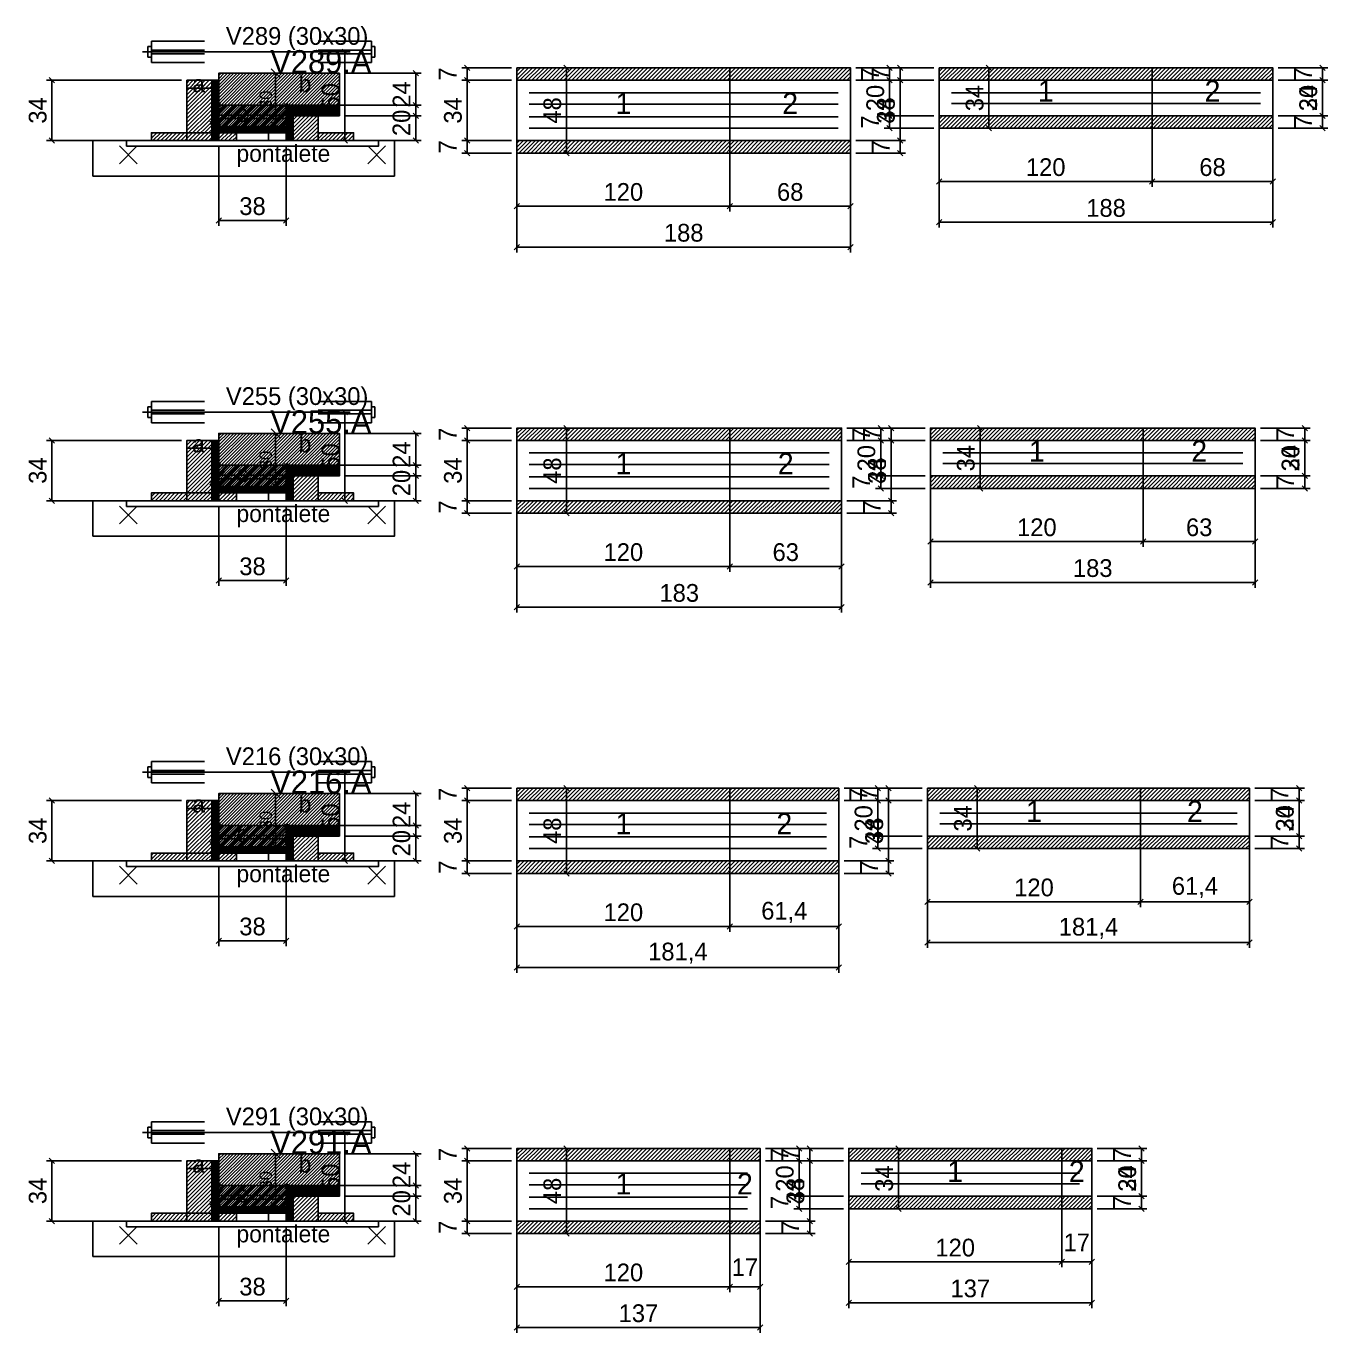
# Model space of a CAD drawing. Extents: x -13000 to 3070, y -38812 to 10330.
# Drawn here: x -69 to 665, y -16535 to -15798 of the extents above; entities that cross this region are included whole.
import ezdxf
from ezdxf.enums import TextEntityAlignment as Align

# ---------------------------------------------------------------- set-up
doc = ezdxf.new("R2010")
doc.units = 0
for name, color, linetype in [('5', 5, 'Continuous'), ('barrote', 126, 'Continuous'), ('CONCRETO', 251, 'Continuous'), ('COTA', 241, 'Continuous'), ('Cota Seção (2x)', 241, 'Continuous'), ('detalhes', 7, 'Continuous'), ('ESTRUTURACAO', 7, 'Continuous'), ('Hachura', 251, 'Continuous'), ('Madeira', 126, 'Continuous'), ('Painéis', 200, 'Continuous'), ('presilha', 224, 'Continuous'), ('SARR_2.2x7', 40, 'Continuous'), ('SCO-___-LAJ', 224, 'Continuous'), ('TENSOR', 224, 'Continuous'), ('Texto Seção', 7, 'Continuous')]:
    doc.layers.add(name, color=color, linetype=linetype)
doc.dimstyles.new('PAINEL', dxfattribs={"dimtxt": 10, "dimasz": 3, "dimexe": 3, "dimexo": 3, "dimgap": 3, "dimtad": 1, "dimblk": 'OBLIQUE', "dimblk1": 'OBLIQUE', "dimcen": 2.5, "dimclrd": 4, "dimclre": 4, "dimclrt": 240, "dimazin": 3, "dimtfac": 1, "dimtmove": 0, "dimatfit": 3})
doc.dimstyles.new('SECAO2X', dxfattribs={"dimtxt": 7, "dimasz": 5, "dimexe": 3, "dimexo": 3, "dimgap": 2, "dimtad": 3, "dimblk": 'OBLIQUE', "dimblk1": 'OBLIQUE', "dimcen": 2.5, "dimclrd": 4, "dimclre": 4, "dimclrt": 1, "dimazin": 3, "dimtfac": 1, "dimtmove": 0, "dimatfit": 3})

# ---------------------------------------------------------------- blocks, each defined once
blk = doc.blocks.new('PAR_ESQ')
for p, q in [((-1, -1), (1, 1)), ((-1, 1), (1, -1))]:
    blk.add_line(p, q)
blk = doc.blocks.new('PAR_FUNDO_ESQ')
for p, q in [((-1, -1), (1, 1)), ((-1, 1), (1, -1))]:
    blk.add_line(p, q)
blk = doc.blocks.new('PAR_FUNDO_DIR')
for p, q in [((-1, -1), (1, 1)), ((-1, 1), (1, -1))]:
    blk.add_line(p, q)
blk = doc.blocks.new('par_int_esq')
for p, q in [((-1, -1), (1, 1)), ((-1, 1), (1, -1))]:
    blk.add_line(p, q)
blk = doc.blocks.new('par_int_dir')
for p, q in [((-1, -1), (1, 1)), ((-1, 1), (1, -1))]:
    blk.add_line(p, q)
blk = doc.blocks.new('_OBLIQUE')
at = {"color": 0, "linetype": 'BYBLOCK'}
blk.add_line((-0.5, -0.5), (0.5, 0.5), dxfattribs=at)

msp = doc.modelspace()

# ---------------------------------------------------------------- hatches: boundary and pattern name
at = {"layer": 'COTA'}
h = msp.add_hatch(dxfattribs=at)
h.set_pattern_fill('ANSI31', scale=0.4)
h.paths.add_polyline_path([(40, -15855), (40, -15825), (108, -15825), (108, -15849), (78, -15849), (78, -15855)])
h = msp.add_hatch(dxfattribs=at)
h.set_pattern_fill('ANSI31', scale=0.5)
h.paths.add_polyline_path([(208, -15829), (328, -15829), (328, -15822), (208, -15822)])
h = msp.add_hatch(dxfattribs=at)
h.set_pattern_fill('ANSI31', scale=0.5)
h.paths.add_polyline_path([(328, -15829), (396, -15829), (396, -15822), (328, -15822)])
h = msp.add_hatch(dxfattribs=at)
h.set_pattern_fill('ANSI31', scale=0.5)
h.paths.add_polyline_path([(446, -15829), (566, -15829), (566, -15822), (446, -15822)])
h = msp.add_hatch(dxfattribs=at)
h.set_pattern_fill('ANSI31', scale=0.5)
h.paths.add_polyline_path([(566, -15829), (634, -15829), (634, -15822), (566, -15822)])
h = msp.add_hatch(dxfattribs=at)
h.set_pattern_fill('ANSI31', scale=0.5)
h.paths.add_polyline_path([(446, -15856), (566, -15856), (566, -15849), (446, -15849)])
h = msp.add_hatch(dxfattribs=at)
h.set_pattern_fill('ANSI31', scale=0.5)
h.paths.add_polyline_path([(566, -15856), (634, -15856), (634, -15849), (566, -15849)])
h = msp.add_hatch(dxfattribs=at)
h.set_pattern_fill('ANSI31', scale=0.5)
h.paths.add_polyline_path([(208, -15870), (328, -15870), (328, -15863), (208, -15863)])
h = msp.add_hatch(dxfattribs=at)
h.set_pattern_fill('ANSI31', scale=0.5)
h.paths.add_polyline_path([(328, -15870), (396, -15870), (396, -15863), (328, -15863)])
h = msp.add_hatch(dxfattribs=at)
h.set_pattern_fill('ANSI31', scale=0.5)
h.paths.add_polyline_path([(208, -16032), (328, -16032), (328, -16025), (208, -16025)])
h = msp.add_hatch(dxfattribs=at)
h.set_pattern_fill('ANSI31', scale=0.5)
h.paths.add_polyline_path([(328, -16032), (391, -16032), (391, -16025), (328, -16025)])
h = msp.add_hatch(dxfattribs=at)
h.set_pattern_fill('ANSI31', scale=0.5)
h.paths.add_polyline_path([(441, -16032), (561, -16032), (561, -16025), (441, -16025)])
h = msp.add_hatch(dxfattribs=at)
h.set_pattern_fill('ANSI31', scale=0.5)
h.paths.add_polyline_path([(561, -16032), (624, -16032), (624, -16025), (561, -16025)])
h = msp.add_hatch(dxfattribs=at)
h.set_pattern_fill('ANSI31', scale=0.4)
h.paths.add_polyline_path([(40, -16058), (40, -16028), (108, -16028), (108, -16052), (78, -16052), (78, -16058)])
h = msp.add_hatch(dxfattribs=at)
h.set_pattern_fill('ANSI31', scale=0.5)
h.paths.add_polyline_path([(441, -16059), (561, -16059), (561, -16052), (441, -16052)])
h = msp.add_hatch(dxfattribs=at)
h.set_pattern_fill('ANSI31', scale=0.5)
h.paths.add_polyline_path([(561, -16059), (624, -16059), (624, -16052), (561, -16052)])
h = msp.add_hatch(dxfattribs=at)
h.set_pattern_fill('ANSI31', scale=0.5)
h.paths.add_polyline_path([(208, -16073), (328, -16073), (328, -16066), (208, -16066)])
h = msp.add_hatch(dxfattribs=at)
h.set_pattern_fill('ANSI31', scale=0.5)
h.paths.add_polyline_path([(328, -16073), (391, -16073), (391, -16066), (328, -16066)])
h = msp.add_hatch(dxfattribs=at)
h.set_pattern_fill('ANSI31', scale=0.4)
h.paths.add_polyline_path([(40, -16261), (40, -16231), (108, -16231), (108, -16255), (78, -16255), (78, -16261)])
h = msp.add_hatch(dxfattribs=at)
h.set_pattern_fill('ANSI31', scale=0.5)
h.paths.add_polyline_path([(208, -16235), (328, -16235), (328, -16228), (208, -16228)])
h = msp.add_hatch(dxfattribs=at)
h.set_pattern_fill('ANSI31', scale=0.5)
h.paths.add_polyline_path([(328, -16235), (389.4, -16235), (389.4, -16228), (328, -16228)])
h = msp.add_hatch(dxfattribs=at)
h.set_pattern_fill('ANSI31', scale=0.5)
h.paths.add_polyline_path([(439.4, -16235), (559.4, -16235), (559.4, -16228), (439.4, -16228)])
h = msp.add_hatch(dxfattribs=at)
h.set_pattern_fill('ANSI31', scale=0.5)
h.paths.add_polyline_path([(559.4, -16235), (620.8, -16235), (620.8, -16228), (559.4, -16228)])
h = msp.add_hatch(dxfattribs=at)
h.set_pattern_fill('ANSI31', scale=0.5)
h.paths.add_polyline_path([(439.4, -16262), (559.4, -16262), (559.4, -16255), (439.4, -16255)])
h = msp.add_hatch(dxfattribs=at)
h.set_pattern_fill('ANSI31', scale=0.5)
h.paths.add_polyline_path([(559.4, -16262), (620.8, -16262), (620.8, -16255), (559.4, -16255)])
h = msp.add_hatch(dxfattribs=at)
h.set_pattern_fill('ANSI31', scale=0.5)
h.paths.add_polyline_path([(208, -16276), (328, -16276), (328, -16269), (208, -16269)])
h = msp.add_hatch(dxfattribs=at)
h.set_pattern_fill('ANSI31', scale=0.5)
h.paths.add_polyline_path([(328, -16276), (389.4, -16276), (389.4, -16269), (328, -16269)])
h = msp.add_hatch(dxfattribs=at)
h.set_pattern_fill('ANSI31', scale=0.5)
h.paths.add_polyline_path([(208, -16438), (328, -16438), (328, -16431), (208, -16431)])
h = msp.add_hatch(dxfattribs=at)
h.set_pattern_fill('ANSI31', scale=0.5)
h.paths.add_polyline_path([(328, -16438), (345, -16438), (345, -16431), (328, -16431)])
h = msp.add_hatch(dxfattribs=at)
h.set_pattern_fill('ANSI31', scale=0.5)
h.paths.add_polyline_path([(395, -16438), (515, -16438), (515, -16431), (395, -16431)])
h = msp.add_hatch(dxfattribs=at)
h.set_pattern_fill('ANSI31', scale=0.5)
h.paths.add_polyline_path([(515, -16438), (532, -16438), (532, -16431), (515, -16431)])
h = msp.add_hatch(dxfattribs=at)
h.set_pattern_fill('ANSI31', scale=0.4)
h.paths.add_polyline_path([(40, -16464), (40, -16434), (108, -16434), (108, -16458), (78, -16458), (78, -16464)])
h = msp.add_hatch(dxfattribs=at)
h.set_pattern_fill('ANSI31', scale=0.5)
h.paths.add_polyline_path([(395, -16465), (515, -16465), (515, -16458), (395, -16458)])
h = msp.add_hatch(dxfattribs=at)
h.set_pattern_fill('ANSI31', scale=0.5)
h.paths.add_polyline_path([(515, -16465), (532, -16465), (532, -16458), (515, -16458)])
h = msp.add_hatch(dxfattribs=at)
h.set_pattern_fill('ANSI31', scale=0.5)
h.paths.add_polyline_path([(208, -16479), (328, -16479), (328, -16472), (208, -16472)])
h = msp.add_hatch(dxfattribs=at)
h.set_pattern_fill('ANSI31', scale=0.5)
h.paths.add_polyline_path([(328, -16479), (345, -16479), (345, -16472), (328, -16472)])
at = {"layer": 'Hachura'}
h = msp.add_hatch(dxfattribs=at)
h.set_pattern_fill('ANSI31', scale=0.5)
h.paths.add_polyline_path([(22, -15863), (36, -15863), (36, -15829), (22, -15829)])
h = msp.add_hatch(dxfattribs=at)
h.set_pattern_fill('ANSI31', scale=0.5)
h.paths.add_polyline_path([(22, -15833.4), (36, -15833.4), (36, -15829), (22, -15829)])
h = msp.add_hatch(dxfattribs=at)
h.set_pattern_fill('SOLID')
h.paths.add_polyline_path([(36, -15863), (40, -15863), (40, -15829), (36, -15829)])
h = msp.add_hatch(dxfattribs=at)
h.set_pattern_fill('SOLID')
h.paths.add_polyline_path([(78, -15863), (82, -15863), (82, -15843), (78, -15843)])
h = msp.add_hatch(dxfattribs=at)
h.set_pattern_fill('SOLID')
h.paths.add_polyline_path([(78, -15843), (108, -15843), (108, -15849), (78, -15849)])
h = msp.add_hatch(dxfattribs=at)
h.set_pattern_fill('ANSI31', scale=0.5)
h.paths.add_polyline_path([(82, -15863), (96, -15863), (96, -15843), (82, -15843)])
h = msp.add_hatch(dxfattribs=at)
h.set_pattern_fill('ANSI31', scale=0.5)
h.paths.add_polyline_path([(82, -15847.4), (96, -15847.4), (96, -15843), (82, -15843)])
h = msp.add_hatch(dxfattribs=at)
h.set_pattern_fill('SOLID')
h.paths.add_polyline_path([(40, -15858.6), (78, -15858.6), (78, -15855), (40, -15855)])
h = msp.add_hatch(dxfattribs=at)
h.set_pattern_fill('ANSI31', scale=0.5)
h.paths.add_polyline_path([(2, -15863), (22, -15863), (22, -15858.6), (2, -15858.6)])
h = msp.add_hatch(dxfattribs=at)
h.set_pattern_fill('ANSI31', scale=0.5)
h.paths.add_polyline_path([(40, -15863), (50, -15863), (50, -15858.6), (40, -15858.6)])
h = msp.add_hatch(dxfattribs=at)
h.set_pattern_fill('ANSI31', scale=0.5)
h.paths.add_polyline_path([(96, -15863), (116, -15863), (116, -15858.6), (96, -15858.6)])
h = msp.add_hatch(dxfattribs=at)
h.set_pattern_fill('ANSI31', scale=0.5)
h.paths.add_polyline_path([(22, -16066), (36, -16066), (36, -16032), (22, -16032)])
h = msp.add_hatch(dxfattribs=at)
h.set_pattern_fill('ANSI31', scale=0.5)
h.paths.add_polyline_path([(22, -16036.4), (36, -16036.4), (36, -16032), (22, -16032)])
h = msp.add_hatch(dxfattribs=at)
h.set_pattern_fill('SOLID')
h.paths.add_polyline_path([(36, -16066), (40, -16066), (40, -16032), (36, -16032)])
h = msp.add_hatch(dxfattribs=at)
h.set_pattern_fill('SOLID')
h.paths.add_polyline_path([(78, -16066), (82, -16066), (82, -16046), (78, -16046)])
h = msp.add_hatch(dxfattribs=at)
h.set_pattern_fill('SOLID')
h.paths.add_polyline_path([(78, -16046), (108, -16046), (108, -16052), (78, -16052)])
h = msp.add_hatch(dxfattribs=at)
h.set_pattern_fill('ANSI31', scale=0.5)
h.paths.add_polyline_path([(82, -16066), (96, -16066), (96, -16046), (82, -16046)])
h = msp.add_hatch(dxfattribs=at)
h.set_pattern_fill('ANSI31', scale=0.5)
h.paths.add_polyline_path([(82, -16050.4), (96, -16050.4), (96, -16046), (82, -16046)])
h = msp.add_hatch(dxfattribs=at)
h.set_pattern_fill('ANSI31', scale=0.5)
h.paths.add_polyline_path([(2, -16066), (22, -16066), (22, -16061.6), (2, -16061.6)])
h = msp.add_hatch(dxfattribs=at)
h.set_pattern_fill('SOLID')
h.paths.add_polyline_path([(40, -16061.6), (78, -16061.6), (78, -16058), (40, -16058)])
h = msp.add_hatch(dxfattribs=at)
h.set_pattern_fill('ANSI31', scale=0.5)
h.paths.add_polyline_path([(40, -16066), (50, -16066), (50, -16061.6), (40, -16061.6)])
h = msp.add_hatch(dxfattribs=at)
h.set_pattern_fill('ANSI31', scale=0.5)
h.paths.add_polyline_path([(96, -16066), (116, -16066), (116, -16061.6), (96, -16061.6)])
h = msp.add_hatch(dxfattribs=at)
h.set_pattern_fill('ANSI31', scale=0.5)
h.paths.add_polyline_path([(22, -16269), (36, -16269), (36, -16235), (22, -16235)])
h = msp.add_hatch(dxfattribs=at)
h.set_pattern_fill('ANSI31', scale=0.5)
h.paths.add_polyline_path([(22, -16239.4), (36, -16239.4), (36, -16235), (22, -16235)])
h = msp.add_hatch(dxfattribs=at)
h.set_pattern_fill('SOLID')
h.paths.add_polyline_path([(36, -16269), (40, -16269), (40, -16235), (36, -16235)])
h = msp.add_hatch(dxfattribs=at)
h.set_pattern_fill('SOLID')
h.paths.add_polyline_path([(78, -16269), (82, -16269), (82, -16249), (78, -16249)])
h = msp.add_hatch(dxfattribs=at)
h.set_pattern_fill('SOLID')
h.paths.add_polyline_path([(78, -16249), (108, -16249), (108, -16255), (78, -16255)])
h = msp.add_hatch(dxfattribs=at)
h.set_pattern_fill('ANSI31', scale=0.5)
h.paths.add_polyline_path([(82, -16269), (96, -16269), (96, -16249), (82, -16249)])
h = msp.add_hatch(dxfattribs=at)
h.set_pattern_fill('ANSI31', scale=0.5)
h.paths.add_polyline_path([(82, -16253.4), (96, -16253.4), (96, -16249), (82, -16249)])
h = msp.add_hatch(dxfattribs=at)
h.set_pattern_fill('SOLID')
h.paths.add_polyline_path([(40, -16264.6), (78, -16264.6), (78, -16261), (40, -16261)])
h = msp.add_hatch(dxfattribs=at)
h.set_pattern_fill('ANSI31', scale=0.5)
h.paths.add_polyline_path([(2, -16269), (22, -16269), (22, -16264.6), (2, -16264.6)])
h = msp.add_hatch(dxfattribs=at)
h.set_pattern_fill('ANSI31', scale=0.5)
h.paths.add_polyline_path([(40, -16269), (50, -16269), (50, -16264.6), (40, -16264.6)])
h = msp.add_hatch(dxfattribs=at)
h.set_pattern_fill('ANSI31', scale=0.5)
h.paths.add_polyline_path([(96, -16269), (116, -16269), (116, -16264.6), (96, -16264.6)])
h = msp.add_hatch(dxfattribs=at)
h.set_pattern_fill('ANSI31', scale=0.5)
h.paths.add_polyline_path([(22, -16472), (36, -16472), (36, -16438), (22, -16438)])
h = msp.add_hatch(dxfattribs=at)
h.set_pattern_fill('ANSI31', scale=0.5)
h.paths.add_polyline_path([(22, -16442.4), (36, -16442.4), (36, -16438), (22, -16438)])
h = msp.add_hatch(dxfattribs=at)
h.set_pattern_fill('SOLID')
h.paths.add_polyline_path([(36, -16472), (40, -16472), (40, -16438), (36, -16438)])
h = msp.add_hatch(dxfattribs=at)
h.set_pattern_fill('SOLID')
h.paths.add_polyline_path([(78, -16472), (82, -16472), (82, -16452), (78, -16452)])
h = msp.add_hatch(dxfattribs=at)
h.set_pattern_fill('SOLID')
h.paths.add_polyline_path([(78, -16452), (108, -16452), (108, -16458), (78, -16458)])
h = msp.add_hatch(dxfattribs=at)
h.set_pattern_fill('ANSI31', scale=0.5)
h.paths.add_polyline_path([(82, -16472), (96, -16472), (96, -16452), (82, -16452)])
h = msp.add_hatch(dxfattribs=at)
h.set_pattern_fill('ANSI31', scale=0.5)
h.paths.add_polyline_path([(82, -16456.4), (96, -16456.4), (96, -16452), (82, -16452)])
h = msp.add_hatch(dxfattribs=at)
h.set_pattern_fill('ANSI31', scale=0.5)
h.paths.add_polyline_path([(2, -16472), (22, -16472), (22, -16467.6), (2, -16467.6)])
h = msp.add_hatch(dxfattribs=at)
h.set_pattern_fill('SOLID')
h.paths.add_polyline_path([(40, -16467.6), (78, -16467.6), (78, -16464), (40, -16464)])
h = msp.add_hatch(dxfattribs=at)
h.set_pattern_fill('ANSI31', scale=0.5)
h.paths.add_polyline_path([(40, -16472), (50, -16472), (50, -16467.6), (40, -16467.6)])
h = msp.add_hatch(dxfattribs=at)
h.set_pattern_fill('ANSI31', scale=0.5)
h.paths.add_polyline_path([(96, -16472), (116, -16472), (116, -16467.6), (96, -16467.6)])
at = {"layer": 'HACHURACONCRETO'}
h = msp.add_hatch(dxfattribs=at)
h.set_pattern_fill('ANSI31', scale=0.3)
h.paths.add_polyline_path([(40, -15858.6), (78, -15858.6), (78, -15843), (40, -15843)])
h = msp.add_hatch(dxfattribs=at)
h.set_pattern_fill('ANSI31', scale=0.3)
h.paths.add_polyline_path([(40, -16061.6), (78, -16061.6), (78, -16046), (40, -16046)])
h = msp.add_hatch(dxfattribs=at)
h.set_pattern_fill('ANSI31', scale=0.3)
h.paths.add_polyline_path([(40, -16264.6), (78, -16264.6), (78, -16249), (40, -16249)])
h = msp.add_hatch(dxfattribs=at)
h.set_pattern_fill('ANSI31', scale=0.3)
h.paths.add_polyline_path([(40, -16467.6), (78, -16467.6), (78, -16452), (40, -16452)])

# ---------------------------------------------------------------- linework, layer by layer
for p, q in [((0, -15810), (0, -15816)), ((2, -15810), (0, -15810)), ((2, -15807), (32, -15807)), ((2, -15807), (2, -15819)), ((2, -15812), (32, -15812)), ((96, -15807), (126, -15807)), ((96, -15812), (126, -15812)), ((126, -15807), (126, -15819)), ((126, -15810), (128, -15810)), ((128, -15810), (128, -15816)), ((2, -15816), (0, -15816)), ((2, -15814), (32, -15814)), ((2, -15819), (32, -15819)), ((96, -15814), (126, -15814)), ((96, -15819), (126, -15819)), ((126, -15816), (128, -15816)), ((2, -16010), (32, -16010)), ((2, -16010), (2, -16022)), ((96, -16010), (126, -16010)), ((126, -16010), (126, -16022)), ((0, -16013), (0, -16019)), ((2, -16013), (0, -16013)), ((2, -16019), (0, -16019)), ((2, -16015), (32, -16015)), ((2, -16017), (32, -16017)), ((96, -16015), (126, -16015)), ((96, -16017), (126, -16017)), ((126, -16013), (128, -16013)), ((126, -16019), (128, -16019)), ((128, -16013), (128, -16019)), ((2, -16022), (32, -16022)), ((96, -16022), (126, -16022)), ((0, -16216), (0, -16222)), ((2, -16216), (0, -16216)), ((2, -16213), (32, -16213)), ((2, -16213), (2, -16225)), ((2, -16218), (32, -16218)), ((96, -16213), (126, -16213)), ((96, -16218), (126, -16218)), ((126, -16213), (126, -16225)), ((126, -16216), (128, -16216)), ((128, -16216), (128, -16222)), ((2, -16222), (0, -16222)), ((2, -16220), (32, -16220)), ((2, -16225), (32, -16225)), ((96, -16220), (126, -16220)), ((96, -16225), (126, -16225)), ((126, -16222), (128, -16222)), ((2, -16416), (32, -16416)), ((2, -16416), (2, -16428)), ((96, -16416), (126, -16416)), ((126, -16416), (126, -16428)), ((0, -16419), (0, -16425)), ((2, -16419), (0, -16419)), ((2, -16421), (32, -16421)), ((2, -16423), (32, -16423)), ((96, -16421), (126, -16421)), ((96, -16423), (126, -16423)), ((126, -16419), (128, -16419)), ((128, -16419), (128, -16425)), ((2, -16425), (0, -16425)), ((2, -16428), (32, -16428)), ((96, -16428), (126, -16428)), ((126, -16425), (128, -16425))]:
    msp.add_line(p, q)
at = {"layer": 'BARRA_ANCORAGEM'}
for p, q in [((40, -15848.6), (78, -15848.6)), ((40, -15850.6), (40, -15848.6)), ((78, -15850.6), (78, -15848.6)), ((40, -15850.6), (78, -15850.6)), ((40, -15855.4), (78, -15855.4)), ((40, -15857.4), (40, -15855.4)), ((40, -15857.4), (78, -15857.4)), ((78, -15857.4), (78, -15855.4)), ((40, -16051.6), (78, -16051.6)), ((40, -16053.6), (40, -16051.6)), ((40, -16053.6), (78, -16053.6)), ((78, -16053.6), (78, -16051.6)), ((40, -16058.4), (78, -16058.4)), ((40, -16060.4), (40, -16058.4)), ((40, -16060.4), (78, -16060.4)), ((78, -16060.4), (78, -16058.4)), ((40, -16254.6), (78, -16254.6)), ((40, -16256.6), (40, -16254.6)), ((78, -16256.6), (78, -16254.6)), ((40, -16256.6), (78, -16256.6)), ((40, -16261.4), (78, -16261.4)), ((40, -16263.4), (40, -16261.4)), ((78, -16263.4), (78, -16261.4)), ((40, -16263.4), (78, -16263.4)), ((40, -16457.6), (78, -16457.6)), ((40, -16459.6), (40, -16457.6)), ((40, -16459.6), (78, -16459.6)), ((78, -16459.6), (78, -16457.6)), ((40, -16464.4), (78, -16464.4)), ((40, -16466.4), (40, -16464.4)), ((40, -16466.4), (78, -16466.4)), ((78, -16466.4), (78, -16464.4))]:
    msp.add_line(p, q, dxfattribs=at)
at = {"layer": 'barrote'}
for points in [[(-31, -15883), (139, -15883), (139, -15863), (-31, -15863)], [(-31, -16086), (139, -16086), (139, -16066), (-31, -16066)], [(-31, -16289), (139, -16289), (139, -16269), (-31, -16269)], [(-31, -16492), (139, -16492), (139, -16472), (-31, -16472)]]:
    msp.add_lwpolyline(points, close=True, dxfattribs=at)
at = {"layer": 'CONCRETO'}
for points in [[(40, -15855), (40, -15825), (108, -15825), (108, -15849), (78, -15849), (78, -15855)], [(40, -16058), (40, -16028), (108, -16028), (108, -16052), (78, -16052), (78, -16058)], [(40, -16261), (40, -16231), (108, -16231), (108, -16255), (78, -16255), (78, -16261)], [(40, -16464), (40, -16434), (108, -16434), (108, -16458), (78, -16458), (78, -16464)]]:
    msp.add_lwpolyline(points, close=True, dxfattribs=at)
at = {"layer": 'HACHURACONCRETO'}
for points in [[(40, -15858.6), (78, -15858.6), (78, -15843), (40, -15843)], [(40, -16061.6), (78, -16061.6), (78, -16046), (40, -16046)], [(40, -16264.6), (78, -16264.6), (78, -16249), (40, -16249)], [(40, -16467.6), (78, -16467.6), (78, -16452), (40, -16452)]]:
    msp.add_lwpolyline(points, close=True, dxfattribs=at)
at = {"layer": 'Madeira'}
for points in [[(22, -15863), (36, -15863), (36, -15829), (22, -15829)], [(22, -15833.4), (36, -15833.4), (36, -15829), (22, -15829)], [(82, -15863), (96, -15863), (96, -15843), (82, -15843)], [(82, -15847.4), (96, -15847.4), (96, -15843), (82, -15843)], [(2, -15863), (22, -15863), (22, -15858.6), (2, -15858.6)], [(22, -15863), (36, -15863), (36, -15858.6), (22, -15858.6)], [(40, -15863), (50, -15863), (50, -15858.6), (40, -15858.6)], [(68, -15863), (78, -15863), (78, -15858.6), (68, -15858.6)], [(96, -15863), (116, -15863), (116, -15858.6), (96, -15858.6)], [(22, -16066), (36, -16066), (36, -16032), (22, -16032)], [(22, -16036.4), (36, -16036.4), (36, -16032), (22, -16032)], [(82, -16066), (96, -16066), (96, -16046), (82, -16046)], [(82, -16050.4), (96, -16050.4), (96, -16046), (82, -16046)], [(2, -16066), (22, -16066), (22, -16061.6), (2, -16061.6)], [(22, -16066), (36, -16066), (36, -16061.6), (22, -16061.6)], [(40, -16066), (50, -16066), (50, -16061.6), (40, -16061.6)], [(68, -16066), (78, -16066), (78, -16061.6), (68, -16061.6)], [(96, -16066), (116, -16066), (116, -16061.6), (96, -16061.6)], [(22, -16269), (36, -16269), (36, -16235), (22, -16235)], [(22, -16239.4), (36, -16239.4), (36, -16235), (22, -16235)], [(82, -16269), (96, -16269), (96, -16249), (82, -16249)], [(82, -16253.4), (96, -16253.4), (96, -16249), (82, -16249)], [(2, -16269), (22, -16269), (22, -16264.6), (2, -16264.6)], [(22, -16269), (36, -16269), (36, -16264.6), (22, -16264.6)], [(40, -16269), (50, -16269), (50, -16264.6), (40, -16264.6)], [(68, -16269), (78, -16269), (78, -16264.6), (68, -16264.6)], [(96, -16269), (116, -16269), (116, -16264.6), (96, -16264.6)], [(22, -16472), (36, -16472), (36, -16438), (22, -16438)], [(22, -16442.4), (36, -16442.4), (36, -16438), (22, -16438)], [(82, -16472), (96, -16472), (96, -16452), (82, -16452)], [(82, -16456.4), (96, -16456.4), (96, -16452), (82, -16452)], [(2, -16472), (22, -16472), (22, -16467.6), (2, -16467.6)], [(22, -16472), (36, -16472), (36, -16467.6), (22, -16467.6)], [(40, -16472), (50, -16472), (50, -16467.6), (40, -16467.6)], [(68, -16472), (78, -16472), (78, -16467.6), (68, -16467.6)], [(96, -16472), (116, -16472), (116, -16467.6), (96, -16467.6)]]:
    msp.add_lwpolyline(points, close=True, dxfattribs=at)
at = {"layer": 'Painéis'}
for p, q in [((208, -15829), (328, -15829)), ((208, -15863), (208, -15829)), ((328, -15863), (328, -15829)), ((328, -15863), (328, -15829)), ((328, -15829), (396, -15829)), ((328, -15863), (328, -15829)), ((396, -15863), (396, -15829)), ((446, -15829), (566, -15829)), ((446, -15849), (446, -15829)), ((566, -15849), (566, -15829)), ((566, -15849), (566, -15829)), ((566, -15829), (634, -15829)), ((566, -15849), (566, -15829)), ((634, -15849), (634, -15829)), ((446, -15849), (566, -15849)), ((566, -15849), (634, -15849)), ((208, -15863), (328, -15863)), ((328, -15863), (396, -15863)), ((208, -16032), (328, -16032)), ((208, -16066), (208, -16032)), ((328, -16066), (328, -16032)), ((328, -16066), (328, -16032)), ((328, -16032), (391, -16032)), ((328, -16066), (328, -16032)), ((391, -16066), (391, -16032)), ((441, -16032), (561, -16032)), ((441, -16052), (441, -16032)), ((561, -16052), (561, -16032)), ((561, -16052), (561, -16032)), ((561, -16032), (624, -16032)), ((561, -16052), (561, -16032)), ((624, -16052), (624, -16032)), ((441, -16052), (561, -16052)), ((561, -16052), (624, -16052)), ((208, -16066), (328, -16066)), ((328, -16066), (391, -16066)), ((208, -16235), (328, -16235)), ((208, -16269), (208, -16235)), ((328, -16269), (328, -16235)), ((328, -16269), (328, -16235)), ((328, -16235), (389.4, -16235)), ((328, -16269), (328, -16235)), ((389.4, -16269), (389.4, -16235)), ((439.4, -16235), (559.4, -16235)), ((439.4, -16255), (439.4, -16235)), ((559.4, -16255), (559.4, -16235)), ((559.4, -16255), (559.4, -16235)), ((559.4, -16235), (620.8, -16235)), ((559.4, -16255), (559.4, -16235)), ((620.8, -16255), (620.8, -16235)), ((439.4, -16255), (559.4, -16255)), ((559.4, -16255), (620.8, -16255)), ((208, -16269), (328, -16269)), ((328, -16269), (389.4, -16269)), ((208, -16438), (328, -16438)), ((208, -16472), (208, -16438)), ((328, -16472), (328, -16438)), ((328, -16472), (328, -16438)), ((328, -16438), (345, -16438)), ((328, -16472), (328, -16438)), ((345, -16472), (345, -16438)), ((395, -16438), (515, -16438)), ((395, -16458), (395, -16438)), ((515, -16458), (515, -16438)), ((515, -16458), (515, -16438)), ((515, -16438), (532, -16438)), ((515, -16458), (515, -16438)), ((532, -16458), (532, -16438)), ((395, -16458), (515, -16458)), ((515, -16458), (532, -16458)), ((208, -16472), (328, -16472)), ((328, -16472), (345, -16472))]:
    msp.add_line(p, q, dxfattribs=at)
for points in [[(36, -15863), (40, -15863), (40, -15829), (36, -15829)], [(78, -15863), (82, -15863), (82, -15843), (78, -15843)], [(78, -15843), (108, -15843), (108, -15849), (78, -15849)], [(40, -15858.6), (78, -15858.6), (78, -15855), (40, -15855)], [(36, -16066), (40, -16066), (40, -16032), (36, -16032)], [(78, -16066), (82, -16066), (82, -16046), (78, -16046)], [(78, -16046), (108, -16046), (108, -16052), (78, -16052)], [(40, -16061.6), (78, -16061.6), (78, -16058), (40, -16058)], [(36, -16269), (40, -16269), (40, -16235), (36, -16235)], [(78, -16269), (82, -16269), (82, -16249), (78, -16249)], [(78, -16249), (108, -16249), (108, -16255), (78, -16255)], [(40, -16264.6), (78, -16264.6), (78, -16261), (40, -16261)], [(36, -16472), (40, -16472), (40, -16438), (36, -16438)], [(78, -16472), (82, -16472), (82, -16452), (78, -16452)], [(78, -16452), (108, -16452), (108, -16458), (78, -16458)], [(40, -16467.6), (78, -16467.6), (78, -16464), (40, -16464)]]:
    msp.add_lwpolyline(points, close=True, dxfattribs=at)
at = {"layer": 'presilha'}
for p, q in [((-16, -15876), (-6, -15866)), ((-16, -15866), (-6, -15876)), ((124, -15876), (134, -15866)), ((124, -15866), (134, -15876)), ((-16, -16079), (-6, -16069)), ((-16, -16069), (-6, -16079)), ((124, -16079), (134, -16069)), ((124, -16069), (134, -16079)), ((-16, -16282), (-6, -16272)), ((-16, -16272), (-6, -16282)), ((124, -16282), (134, -16272)), ((124, -16272), (134, -16282)), ((-16, -16485), (-6, -16475)), ((-16, -16475), (-6, -16485)), ((124, -16485), (134, -16475)), ((124, -16475), (134, -16485))]:
    msp.add_line(p, q, dxfattribs=at)
at = {"layer": 'SARR_2.2x7'}
for points in [[(215, -15836), (328, -15836)], [(215, -15836), (328, -15836)], [(215, -15842.5), (328, -15842.5)], [(215, -15842.5), (328, -15842.5)], [(328, -15836), (389, -15836)], [(328, -15836), (389, -15836)], [(328, -15842.5), (389, -15842.5)], [(328, -15842.5), (389, -15842.5)], [(453, -15836), (566, -15836)], [(453, -15836), (566, -15836)], [(453, -15842), (566, -15842)], [(453, -15842), (566, -15842)], [(566, -15836), (627, -15836)], [(566, -15836), (627, -15836)], [(566, -15842), (627, -15842)], [(566, -15842), (627, -15842)], [(215, -15849.5), (328, -15849.5)], [(215, -15849.5), (328, -15849.5)], [(328, -15849.5), (389, -15849.5)], [(328, -15849.5), (389, -15849.5)], [(215, -15856), (328, -15856)], [(215, -15856), (328, -15856)], [(328, -15856), (389, -15856)], [(328, -15856), (389, -15856)], [(215, -16039), (328, -16039)], [(215, -16039), (328, -16039)], [(328, -16039), (384, -16039)], [(328, -16039), (384, -16039)], [(448, -16039), (561, -16039)], [(448, -16039), (561, -16039)], [(561, -16039), (617, -16039)], [(561, -16039), (617, -16039)], [(215, -16045.5), (328, -16045.5)], [(215, -16045.5), (328, -16045.5)], [(328, -16045.5), (384, -16045.5)], [(328, -16045.5), (384, -16045.5)], [(448, -16045), (561, -16045)], [(448, -16045), (561, -16045)], [(561, -16045), (617, -16045)], [(561, -16045), (617, -16045)], [(215, -16052.5), (328, -16052.5)], [(215, -16052.5), (328, -16052.5)], [(328, -16052.5), (384, -16052.5)], [(328, -16052.5), (384, -16052.5)], [(215, -16059), (328, -16059)], [(215, -16059), (328, -16059)], [(328, -16059), (384, -16059)], [(328, -16059), (384, -16059)], [(215, -16242), (328, -16242)], [(215, -16242), (328, -16242)], [(328, -16242), (382.4, -16242)], [(328, -16242), (382.4, -16242)], [(446.4, -16242), (559.4, -16242)], [(446.4, -16242), (559.4, -16242)], [(559.4, -16242), (613.8, -16242)], [(559.4, -16242), (613.8, -16242)], [(215, -16248.5), (328, -16248.5)], [(215, -16248.5), (328, -16248.5)], [(328, -16248.5), (382.4, -16248.5)], [(328, -16248.5), (382.4, -16248.5)], [(446.4, -16248), (559.4, -16248)], [(446.4, -16248), (559.4, -16248)], [(559.4, -16248), (613.8, -16248)], [(559.4, -16248), (613.8, -16248)], [(215, -16255.5), (328, -16255.5)], [(215, -16255.5), (328, -16255.5)], [(215, -16262), (328, -16262)], [(215, -16262), (328, -16262)], [(328, -16255.5), (382.4, -16255.5)], [(328, -16255.5), (382.4, -16255.5)], [(328, -16262), (382.4, -16262)], [(328, -16262), (382.4, -16262)], [(215, -16445), (328, -16445)], [(215, -16445), (328, -16445)], [(328, -16445), (338, -16445)], [(328, -16445), (338, -16445)], [(402, -16445), (515, -16445)], [(402, -16445), (515, -16445)], [(515, -16445), (525, -16445)], [(515, -16445), (525, -16445)], [(215, -16451.5), (328, -16451.5)], [(215, -16451.5), (328, -16451.5)], [(328, -16451.5), (338, -16451.5)], [(328, -16451.5), (338, -16451.5)], [(402, -16451), (515, -16451)], [(402, -16451), (515, -16451)], [(515, -16451), (525, -16451)], [(515, -16451), (525, -16451)], [(215, -16458.5), (328, -16458.5)], [(215, -16458.5), (328, -16458.5)], [(328, -16458.5), (338, -16458.5)], [(328, -16458.5), (338, -16458.5)], [(215, -16465), (328, -16465)], [(215, -16465), (328, -16465)], [(328, -16465), (338, -16465)], [(328, -16465), (338, -16465)]]:
    msp.add_lwpolyline(points, dxfattribs=at)
at = {"layer": 'SARRAFO_2_2X7'}
for p, q in [((36, -15838.2), (36, -15833.8)), ((36, -15833.8), (40, -15833.8)), ((40, -15838.2), (40, -15833.8)), ((36, -15838.2), (40, -15838.2)), ((36, -15844.7), (36, -15840.3)), ((36, -15840.3), (40, -15840.3)), ((40, -15844.7), (40, -15840.3)), ((36, -15844.7), (40, -15844.7)), ((36, -15851.7), (36, -15847.3)), ((36, -15847.3), (40, -15847.3)), ((40, -15851.7), (40, -15847.3)), ((78, -15852.2), (78, -15847.8)), ((78, -15847.8), (82, -15847.8)), ((82, -15852.2), (82, -15847.8)), ((36, -15851.7), (40, -15851.7)), ((36, -15858.2), (36, -15853.8)), ((36, -15853.8), (40, -15853.8)), ((40, -15858.2), (40, -15853.8)), ((78, -15852.2), (82, -15852.2)), ((78, -15858.2), (78, -15853.8)), ((78, -15853.8), (82, -15853.8)), ((82, -15858.2), (82, -15853.8)), ((36, -15858.2), (40, -15858.2)), ((78, -15858.2), (82, -15858.2)), ((36, -16041.2), (36, -16036.8)), ((36, -16036.8), (40, -16036.8)), ((36, -16041.2), (40, -16041.2)), ((40, -16041.2), (40, -16036.8)), ((36, -16047.7), (36, -16043.3)), ((36, -16043.3), (40, -16043.3)), ((36, -16047.7), (40, -16047.7)), ((40, -16047.7), (40, -16043.3)), ((36, -16054.7), (36, -16050.3)), ((36, -16050.3), (40, -16050.3)), ((36, -16054.7), (40, -16054.7)), ((40, -16054.7), (40, -16050.3)), ((78, -16055.2), (78, -16050.8)), ((78, -16050.8), (82, -16050.8)), ((78, -16055.2), (82, -16055.2)), ((82, -16055.2), (82, -16050.8)), ((36, -16061.2), (36, -16056.8)), ((36, -16056.8), (40, -16056.8)), ((36, -16061.2), (40, -16061.2)), ((40, -16061.2), (40, -16056.8)), ((78, -16061.2), (78, -16056.8)), ((78, -16056.8), (82, -16056.8)), ((78, -16061.2), (82, -16061.2)), ((82, -16061.2), (82, -16056.8)), ((36, -16244.2), (36, -16239.8)), ((36, -16239.8), (40, -16239.8)), ((40, -16244.2), (40, -16239.8)), ((36, -16244.2), (40, -16244.2)), ((36, -16250.7), (36, -16246.3)), ((36, -16246.3), (40, -16246.3)), ((40, -16250.7), (40, -16246.3)), ((36, -16250.7), (40, -16250.7)), ((36, -16257.7), (36, -16253.3)), ((36, -16253.3), (40, -16253.3)), ((40, -16257.7), (40, -16253.3)), ((78, -16258.2), (78, -16253.8)), ((78, -16253.8), (82, -16253.8)), ((82, -16258.2), (82, -16253.8)), ((36, -16257.7), (40, -16257.7)), ((36, -16264.2), (36, -16259.8)), ((36, -16259.8), (40, -16259.8)), ((40, -16264.2), (40, -16259.8)), ((78, -16258.2), (82, -16258.2)), ((78, -16264.2), (78, -16259.8)), ((78, -16259.8), (82, -16259.8)), ((82, -16264.2), (82, -16259.8)), ((36, -16264.2), (40, -16264.2)), ((78, -16264.2), (82, -16264.2)), ((36, -16447.2), (36, -16442.8)), ((36, -16442.8), (40, -16442.8)), ((40, -16447.2), (40, -16442.8)), ((36, -16447.2), (40, -16447.2)), ((36, -16453.7), (36, -16449.3)), ((36, -16449.3), (40, -16449.3)), ((36, -16453.7), (40, -16453.7)), ((40, -16453.7), (40, -16449.3)), ((36, -16460.7), (36, -16456.3)), ((36, -16456.3), (40, -16456.3)), ((36, -16460.7), (40, -16460.7)), ((40, -16460.7), (40, -16456.3)), ((78, -16461.2), (78, -16456.8)), ((78, -16456.8), (82, -16456.8)), ((78, -16461.2), (82, -16461.2)), ((82, -16461.2), (82, -16456.8)), ((36, -16467.2), (36, -16462.8)), ((36, -16462.8), (40, -16462.8)), ((36, -16467.2), (40, -16467.2)), ((40, -16467.2), (40, -16462.8)), ((78, -16467.2), (78, -16462.8)), ((78, -16462.8), (82, -16462.8)), ((78, -16467.2), (82, -16467.2)), ((82, -16467.2), (82, -16462.8))]:
    msp.add_line(p, q, dxfattribs=at)
at = {"layer": 'SCO-___-LAJ'}
for points in [[(208, -15829), (328, -15829), (328, -15822), (208, -15822)], [(328, -15829), (396, -15829), (396, -15822), (328, -15822)], [(446, -15829), (566, -15829), (566, -15822), (446, -15822)], [(566, -15829), (634, -15829), (634, -15822), (566, -15822)], [(446, -15856), (566, -15856), (566, -15849), (446, -15849)], [(566, -15856), (634, -15856), (634, -15849), (566, -15849)], [(-12, -15866.2), (130, -15866.2), (130, -15863), (-12, -15863)], [(208, -15870), (328, -15870), (328, -15863), (208, -15863)], [(328, -15870), (396, -15870), (396, -15863), (328, -15863)], [(208, -16032), (328, -16032), (328, -16025), (208, -16025)], [(328, -16032), (391, -16032), (391, -16025), (328, -16025)], [(441, -16032), (561, -16032), (561, -16025), (441, -16025)], [(561, -16032), (624, -16032), (624, -16025), (561, -16025)], [(441, -16059), (561, -16059), (561, -16052), (441, -16052)], [(561, -16059), (624, -16059), (624, -16052), (561, -16052)], [(-12, -16069.2), (130, -16069.2), (130, -16066), (-12, -16066)], [(208, -16073), (328, -16073), (328, -16066), (208, -16066)], [(328, -16073), (391, -16073), (391, -16066), (328, -16066)], [(208, -16235), (328, -16235), (328, -16228), (208, -16228)], [(328, -16235), (389.4, -16235), (389.4, -16228), (328, -16228)], [(439.4, -16235), (559.4, -16235), (559.4, -16228), (439.4, -16228)], [(559.4, -16235), (620.8, -16235), (620.8, -16228), (559.4, -16228)], [(439.4, -16262), (559.4, -16262), (559.4, -16255), (439.4, -16255)], [(559.4, -16262), (620.8, -16262), (620.8, -16255), (559.4, -16255)], [(-12, -16272.2), (130, -16272.2), (130, -16269), (-12, -16269)], [(208, -16276), (328, -16276), (328, -16269), (208, -16269)], [(328, -16276), (389.4, -16276), (389.4, -16269), (328, -16269)], [(208, -16438), (328, -16438), (328, -16431), (208, -16431)], [(328, -16438), (345, -16438), (345, -16431), (328, -16431)], [(395, -16438), (515, -16438), (515, -16431), (395, -16431)], [(515, -16438), (532, -16438), (532, -16431), (515, -16431)], [(395, -16465), (515, -16465), (515, -16458), (395, -16458)], [(515, -16465), (532, -16465), (532, -16458), (515, -16458)], [(-12, -16475.2), (130, -16475.2), (130, -16472), (-12, -16472)], [(208, -16479), (328, -16479), (328, -16472), (208, -16472)], [(328, -16479), (345, -16479), (345, -16472), (328, -16472)]]:
    msp.add_lwpolyline(points, close=True, dxfattribs=at)
at = {"layer": 'TENSOR'}
for p, q in [((-3, -15813), (106, -15813)), ((-3, -16016), (106, -16016)), ((-3, -16219), (106, -16219)), ((-3, -16422), (106, -16422))]:
    msp.add_line(p, q, dxfattribs=at)

# ---------------------------------------------------------------- block references
at = {"layer": 'Painéis'}
for name, p in [('par_int_esq', (40, -15843)), ('par_int_dir', (78, -15843)), ('PAR_ESQ', (36, -15853)), ('PAR_FUNDO_ESQ', (40, -15853)), ('PAR_FUNDO_DIR', (78, -15853)), ('par_int_esq', (40, -16046)), ('par_int_dir', (78, -16046)), ('PAR_ESQ', (36, -16056)), ('PAR_FUNDO_ESQ', (40, -16056)), ('PAR_FUNDO_DIR', (78, -16056)), ('par_int_esq', (40, -16249)), ('par_int_dir', (78, -16249)), ('PAR_ESQ', (36, -16259)), ('PAR_FUNDO_ESQ', (40, -16259)), ('PAR_FUNDO_DIR', (78, -16259)), ('par_int_esq', (40, -16452)), ('par_int_dir', (78, -16452)), ('PAR_ESQ', (36, -16462)), ('PAR_FUNDO_ESQ', (40, -16462)), ('PAR_FUNDO_DIR', (78, -16462))]:
    msp.add_blockref(name, p, dxfattribs=at)

# ---------------------------------------------------------------- texts
at = {"layer": '5'}
for s, p in [('1', (506, -15835)), ('2', (600, -15835)), ('1', (268, -15842)), ('2', (362, -15842)), ('1', (501, -16038)), ('2', (592.5, -16038)), ('1', (268, -16045)), ('2', (359.5, -16045)), ('1', (499.4, -16241)), ('2', (590.1, -16241)), ('1', (268, -16248)), ('2', (358.7, -16248)), ('1', (455, -16444)), ('2', (523.5, -16444)), ('1', (268, -16451)), ('2', (336.5, -16451))]:
    msp.add_text(s, height=12, dxfattribs=at).set_placement(p, align=Align.MIDDLE_CENTER)
at = {"layer": 'detalhes'}
for s, p in [('b', (85, -15835.7)), ('a', (25, -15835.7)), ('c', (50, -15852.5)), ('a', (25, -16038.7)), ('b', (85, -16038.7)), ('c', (50, -16055.5)), ('b', (85, -16241.7)), ('a', (25, -16241.7)), ('c', (50, -16258.5)), ('a', (25, -16444.7)), ('b', (85, -16444.7)), ('c', (50, -16461.5))]:
    msp.add_text(s, height=9.6, dxfattribs=at).set_placement(p)
at = {"layer": 'ESTRUTURACAO'}
for p in [(50, -15875), (50, -16078), (50, -16281), (50, -16484)]:
    msp.add_text('pontalete', height=9.6, dxfattribs=at).set_placement(p)
at = {"layer": 'Texto Seção'}
for s, height, p in [('V289 (30x30)', 10, (44, -15809)), ('V289.A', 13, (69, -15825)), ('V255 (30x30)', 10, (44, -16012)), ('V255.A', 13, (69, -16028)), ('V216 (30x30)', 10, (44, -16215)), ('V216.A', 13, (69, -16231)), ('V291 (30x30)', 10, (44, -16418)), ('V291.A', 13, (69, -16434))]:
    msp.add_text(s, height=height, dxfattribs=at).set_placement(p)

# ---------------------------------------------------------------- dimensions: what is measured, and where the dimension line sits
at = {"layer": 'COTA'}
for base, p1, p2 in [((111, -15863), (96, -15863), (96, -15813)), ((180, -15829), (208, -15829), (208, -15822)), ((236, -15870), (208, -15870), (208, -15822)), ((424, -15870), (396, -15870), (396, -15822)), ((424, -15829), (396, -15829), (396, -15822)), ((418, -15829), (446, -15829), (446, -15822)), ((474, -15856), (446, -15856), (446, -15822)), ((662, -15856), (634, -15856), (634, -15822)), ((662, -15829), (634, -15829), (634, -15822)), ((-54, -15863), (2, -15863), (22, -15829)), ((151, -15849), (108, -15849), (108, -15825)), ((180, -15863), (208, -15863), (208, -15829)), ((424, -15863), (396, -15863), (396, -15829)), ((418, -15849), (446, -15849), (446, -15829)), ((662, -15849), (634, -15849), (634, -15829)), ((151, -15863), (96, -15863), (96, -15843)), ((418, -15856), (446, -15856), (446, -15849)), ((662, -15856), (634, -15856), (634, -15849)), ((180, -15870), (208, -15870), (208, -15863)), ((424, -15870), (396, -15870), (396, -15863)), ((111, -16066), (96, -16066), (96, -16016)), ((151, -16052), (108, -16052), (108, -16028)), ((180, -16032), (208, -16032), (208, -16025)), ((236, -16073), (208, -16073), (208, -16025)), ((419, -16073), (391, -16073), (391, -16025)), ((419, -16032), (391, -16032), (391, -16025)), ((413, -16032), (441, -16032), (441, -16025)), ((469, -16059), (441, -16059), (441, -16025)), ((652, -16059), (624, -16059), (624, -16025)), ((652, -16032), (624, -16032), (624, -16025)), ((-54, -16066), (2, -16066), (22, -16032)), ((180, -16066), (208, -16066), (208, -16032)), ((419, -16066), (391, -16066), (391, -16032)), ((413, -16052), (441, -16052), (441, -16032)), ((652, -16052), (624, -16052), (624, -16032)), ((151, -16066), (96, -16066), (96, -16046)), ((413, -16059), (441, -16059), (441, -16052)), ((652, -16059), (624, -16059), (624, -16052)), ((180, -16073), (208, -16073), (208, -16066)), ((419, -16073), (391, -16073), (391, -16066)), ((111, -16269), (96, -16269), (96, -16219)), ((151, -16255), (108, -16255), (108, -16231)), ((180, -16235), (208, -16235), (208, -16228)), ((236, -16276), (208, -16276), (208, -16228)), ((417.4, -16276), (389.4, -16276), (389.4, -16228)), ((417.4, -16235), (389.4, -16235), (389.4, -16228)), ((411.4, -16235), (439.4, -16235), (439.4, -16228)), ((467.4, -16262), (439.4, -16262), (439.4, -16228)), ((648.8, -16262), (620.8, -16262), (620.8, -16228)), ((648.8, -16235), (620.8, -16235), (620.8, -16228)), ((-54, -16269), (2, -16269), (22, -16235)), ((180, -16269), (208, -16269), (208, -16235)), ((417.4, -16269), (389.4, -16269), (389.4, -16235)), ((411.4, -16255), (439.4, -16255), (439.4, -16235)), ((648.8, -16255), (620.8, -16255), (620.8, -16235)), ((151, -16269), (96, -16269), (96, -16249)), ((411.4, -16262), (439.4, -16262), (439.4, -16255)), ((648.8, -16262), (620.8, -16262), (620.8, -16255)), ((180, -16276), (208, -16276), (208, -16269)), ((417.4, -16276), (389.4, -16276), (389.4, -16269)), ((111, -16472), (96, -16472), (96, -16422)), ((180, -16438), (208, -16438), (208, -16431)), ((236, -16479), (208, -16479), (208, -16431)), ((373, -16479), (345, -16479), (345, -16431)), ((373, -16438), (345, -16438), (345, -16431)), ((367, -16438), (395, -16438), (395, -16431)), ((423, -16465), (395, -16465), (395, -16431)), ((560, -16465), (532, -16465), (532, -16431)), ((560, -16438), (532, -16438), (532, -16431)), ((-54, -16472), (2, -16472), (22, -16438)), ((151, -16458), (108, -16458), (108, -16434)), ((180, -16472), (208, -16472), (208, -16438)), ((373, -16472), (345, -16472), (345, -16438)), ((367, -16458), (395, -16458), (395, -16438)), ((560, -16458), (532, -16458), (532, -16438)), ((151, -16472), (96, -16472), (96, -16452)), ((367, -16465), (395, -16465), (395, -16458)), ((560, -16465), (532, -16465), (532, -16458)), ((180, -16479), (208, -16479), (208, -16472)), ((373, -16479), (345, -16479), (345, -16472))]:
    msp.add_linear_dim(base=base, p1=p1, p2=p2, angle=90, dimstyle='PAINEL', dxfattribs=at).render()
for base, p1, p2 in [((446, -15886), (446, -15849), (566, -15849)), ((446, -15909), (446, -15849), (634, -15849)), ((566, -15886), (566, -15849), (634, -15849)), ((40, -15908), (40, -15863), (78, -15863)), ((208, -15900), (208, -15863), (328, -15863)), ((208, -15923), (208, -15863), (396, -15863)), ((328, -15900), (328, -15863), (396, -15863)), ((441, -16089), (441, -16052), (561, -16052)), ((441, -16112), (441, -16052), (624, -16052)), ((561, -16089), (561, -16052), (624, -16052)), ((40, -16111), (40, -16066), (78, -16066)), ((208, -16103), (208, -16066), (328, -16066)), ((208, -16126), (208, -16066), (391, -16066)), ((328, -16103), (328, -16066), (391, -16066)), ((439.4, -16292), (439.4, -16255), (559.4, -16255)), ((439.4, -16315), (439.4, -16255), (620.8, -16255)), ((559.4, -16292), (559.4, -16255), (620.8, -16255)), ((40, -16314), (40, -16269), (78, -16269)), ((208, -16306), (208, -16269), (328, -16269)), ((208, -16329), (208, -16269), (389.4, -16269)), ((328, -16306), (328, -16269), (389.4, -16269)), ((395, -16495), (395, -16458), (515, -16458)), ((395, -16518), (395, -16458), (532, -16458)), ((515, -16495), (515, -16458), (532, -16458)), ((40, -16517), (40, -16472), (78, -16472)), ((208, -16509), (208, -16472), (328, -16472)), ((208, -16532), (208, -16472), (345, -16472)), ((328, -16509), (328, -16472), (345, -16472))]:
    msp.add_linear_dim(base=base, p1=p1, p2=p2, dimstyle='PAINEL', dxfattribs=at).render()
at = {"layer": 'Cota Seção (2x)'}
for base, p1, p2 in [((72, -15855), (40, -15855), (40, -15825)), ((72, -16058), (40, -16058), (40, -16028)), ((72, -16261), (40, -16261), (40, -16231)), ((72, -16464), (40, -16464), (40, -16434))]:
    msp.add_linear_dim(base=base, p1=p1, p2=p2, angle=90, dimstyle='SECAO2X', dxfattribs=at).render()

doc.saveas('drawing.dxf')
